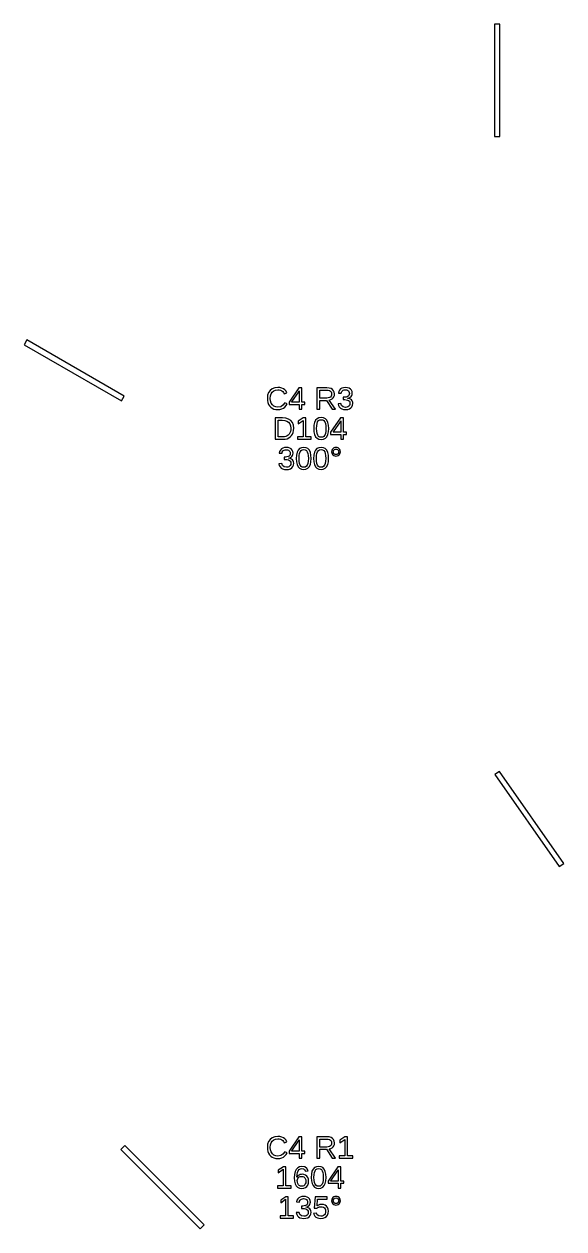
# Model space of a CAD drawing. Extents: x 195 to 2890, y 70 to 1529.
# Drawn here: x 497.6 to 641.8, y 78.3 to 400 of the extents above; entities that cross this region are included whole.
import ezdxf

# ---------------------------------------------------------------- set-up
doc = ezdxf.new("R2010")
doc.units = 0
doc.layers.get('0').update_dxf_attribs({"linetype": 'CONTINUOUS'})

msp = doc.modelspace()

# ---------------------------------------------------------------- linework, layer by layer
for points in [[(624.75, 400), (623.25, 400), (623.25, 370), (624.75, 370)], [(524.375, 300.65), (498.394, 315.65), (497.644, 314.35), (523.625, 299.35)], [(565.949, 297.093), (566.445, 297.222), (566.895, 297.437), (567.291, 297.734), (567.622, 298.109), (567.89, 298.564), (567.255, 298.881), (566.785, 298.219), (566.181, 297.821), (565.445, 297.689), (564.861, 297.76), (564.364, 297.974), (563.953, 298.33), (563.647, 298.803), (563.463, 299.368), (563.402, 300.024), (563.461, 300.685), (563.637, 301.244), (563.931, 301.703), (564.331, 302.043), (564.824, 302.247), (565.412, 302.315), (565.798, 302.286), (566.147, 302.198), (566.46, 302.051), (566.727, 301.848), (566.941, 301.593), (567.101, 301.286), (567.837, 301.53), (567.608, 301.961), (567.307, 302.315), (566.934, 302.592), (566.491, 302.791), (565.981, 302.91), (565.404, 302.95), (564.594, 302.863), (563.91, 302.604), (563.353, 302.173), (562.942, 301.589), (562.695, 300.873), (562.613, 300.024), (562.65, 299.441), (562.76, 298.913), (562.944, 298.44), (563.199, 298.028), (563.52, 297.685), (563.909, 297.41), (564.357, 297.21), (564.856, 297.09), (565.408, 297.05)], [(571.792, 298.429), (572.598, 298.429), (572.598, 299.007), (571.792, 299.007), (571.792, 302.864), (571.023, 302.864), (568.399, 298.999), (568.399, 298.429), (571.101, 298.429), (571.101, 297.132), (571.792, 297.132)], [(576.618, 299.512), (578.404, 299.512), (579.894, 297.132), (580.789, 297.132), (579.161, 299.601), (579.567, 299.713), (579.909, 299.896), (580.189, 300.151), (580.395, 300.463), (580.52, 300.821), (580.561, 301.225), (580.502, 301.702), (580.327, 302.104), (580.034, 302.431), (579.634, 302.672), (579.135, 302.816), (578.539, 302.864), (575.841, 302.864), (575.841, 297.132), (576.618, 297.132)], [(584.075, 297.099), (584.555, 297.244), (584.939, 297.486), (585.22, 297.816), (585.388, 298.225), (585.444, 298.714), (585.404, 299.06), (585.285, 299.363), (585.086, 299.626), (584.815, 299.835), (584.482, 299.978), (584.085, 300.057), (584.085, 300.073), (584.444, 300.179), (584.742, 300.335), (584.978, 300.539), (585.149, 300.791), (585.251, 301.089), (585.285, 301.432), (585.232, 301.875), (585.073, 302.247), (584.807, 302.549), (584.446, 302.772), (583.999, 302.905), (583.466, 302.95), (582.972, 302.906), (582.541, 302.774), (582.175, 302.555), (581.886, 302.258), (581.692, 301.892), (581.591, 301.457), (582.327, 301.4), (582.388, 301.678), (582.503, 301.911), (582.675, 302.099), (582.895, 302.237), (583.156, 302.32), (583.458, 302.348), (583.784, 302.318), (584.052, 302.229), (584.262, 302.081), (584.412, 301.882), (584.502, 301.64), (584.532, 301.355), (584.496, 301.068), (584.385, 300.826), (584.201, 300.629), (583.95, 300.483), (583.638, 300.395), (583.267, 300.366), (582.868, 300.366), (582.868, 299.731), (583.283, 299.731), (583.701, 299.702), (584.047, 299.615), (584.323, 299.469), (584.523, 299.271), (584.643, 299.028), (584.683, 298.739), (584.648, 298.41), (584.543, 298.14), (584.368, 297.929), (584.131, 297.778), (583.841, 297.687), (583.499, 297.656), (582.87, 297.769), (582.454, 298.108), (582.25, 298.674), (581.493, 298.604), (581.605, 298.134), (581.81, 297.746), (582.109, 297.443), (582.494, 297.225), (582.958, 297.094), (583.499, 297.05)], [(569.074, 299.007), (569.14, 299.089), (569.359, 299.39), (570.828, 301.554), (570.869, 301.618), (570.922, 301.708), (570.987, 301.823), (571.046, 301.932), (571.084, 302.004), (571.101, 302.038), (571.101, 299.007)], [(576.618, 300.126), (576.618, 302.242), (578.461, 302.242), (578.854, 302.213), (579.18, 302.125), (579.44, 301.979), (579.629, 301.778), (579.742, 301.524), (579.78, 301.217), (579.742, 300.898), (579.631, 300.63), (579.444, 300.413), (579.189, 300.254), (578.873, 300.158), (578.494, 300.126)], [(567.399, 289.171), (567.887, 289.289), (568.332, 289.485), (568.723, 289.756), (569.05, 290.096), (569.312, 290.505), (569.504, 290.973), (569.62, 291.49), (569.658, 292.057), (569.57, 292.886), (569.306, 293.579), (568.867, 294.134), (568.265, 294.54), (567.516, 294.783), (566.619, 294.864), (564.723, 294.864), (564.723, 289.132), (566.867, 289.132)], [(565.5, 289.754), (565.5, 294.242), (566.602, 294.242), (567.282, 294.18), (567.846, 293.993), (568.293, 293.682), (568.617, 293.253), (568.812, 292.711), (568.877, 292.057), (568.848, 291.606), (568.763, 291.196), (568.621, 290.828), (568.425, 290.508), (568.18, 290.242), (567.886, 290.031), (567.55, 289.877), (567.181, 289.785), (566.777, 289.754)], [(574.285, 289.754), (572.889, 289.754), (572.889, 294.864), (572.214, 294.864), (570.859, 293.933), (570.859, 293.241), (572.153, 294.165), (572.153, 289.754), (570.692, 289.754), (570.692, 289.132), (574.285, 289.132)], [(577.604, 289.134), (578.103, 289.387), (578.494, 289.807), (578.775, 290.387), (578.944, 291.118), (579.001, 292), (578.947, 292.894), (578.786, 293.629), (578.518, 294.205), (578.138, 294.619), (577.64, 294.867), (577.023, 294.95), (576.391, 294.868), (575.883, 294.623), (575.499, 294.213), (575.232, 293.64), (575.071, 292.902), (575.017, 292), (575.072, 291.114), (575.238, 290.382), (575.514, 289.803), (575.899, 289.385), (576.394, 289.134), (576.999, 289.05)], [(576.612, 289.711), (576.295, 289.9), (576.057, 290.214), (575.891, 290.664), (575.791, 291.259), (575.758, 292), (575.791, 292.759), (575.889, 293.362), (576.053, 293.806), (576.292, 294.112), (576.615, 294.295), (577.023, 294.356), (577.421, 294.294), (577.737, 294.108), (577.969, 293.798), (578.128, 293.351), (578.224, 292.751), (578.256, 292), (578.223, 291.271), (578.122, 290.68), (577.955, 290.226), (577.716, 289.905), (577.4, 289.712), (577.007, 289.648)], [(582.911, 290.429), (583.717, 290.429), (583.717, 291.007), (582.911, 291.007), (582.911, 294.864), (582.142, 294.864), (579.518, 290.999), (579.518, 290.429), (582.219, 290.429), (582.219, 289.132), (582.911, 289.132)], [(580.193, 291.007), (580.258, 291.089), (580.478, 291.39), (581.947, 293.554), (581.988, 293.618), (582.041, 293.708), (582.105, 293.823), (582.165, 293.932), (582.203, 294.004), (582.219, 294.038), (582.219, 291.007)], [(568.281, 281.099), (568.761, 281.244), (569.145, 281.486), (569.426, 281.816), (569.594, 282.225), (569.65, 282.714), (569.61, 283.06), (569.491, 283.363), (569.292, 283.626), (569.022, 283.835), (568.688, 283.978), (568.291, 284.057), (568.291, 284.073), (568.651, 284.179), (568.948, 284.335), (569.184, 284.539), (569.355, 284.791), (569.457, 285.089), (569.491, 285.432), (569.438, 285.875), (569.279, 286.247), (569.013, 286.549), (568.652, 286.772), (568.205, 286.905), (567.673, 286.95), (567.178, 286.906), (566.748, 286.774), (566.381, 286.555), (566.093, 286.258), (565.898, 285.892), (565.797, 285.457), (566.533, 285.4), (566.594, 285.678), (566.71, 285.911), (566.881, 286.099), (567.101, 286.237), (567.362, 286.32), (567.664, 286.348), (567.991, 286.318), (568.258, 286.229), (568.468, 286.081), (568.618, 285.882), (568.709, 285.64), (568.739, 285.355), (568.702, 285.068), (568.591, 284.826), (568.407, 284.629), (568.156, 284.483), (567.845, 284.395), (567.473, 284.366), (567.074, 284.366), (567.074, 283.731), (567.489, 283.731), (567.907, 283.702), (568.254, 283.615), (568.529, 283.469), (568.729, 283.271), (568.849, 283.028), (568.889, 282.739), (568.854, 282.41), (568.749, 282.14), (568.574, 281.929), (568.337, 281.778), (568.048, 281.687), (567.705, 281.656), (567.076, 281.769), (566.66, 282.108), (566.456, 282.674), (565.699, 282.604), (565.811, 282.134), (566.017, 281.746), (566.316, 281.443), (566.701, 281.225), (567.164, 281.094), (567.705, 281.05)], [(572.929, 281.134), (573.427, 281.387), (573.819, 281.807), (574.1, 282.387), (574.269, 283.118), (574.325, 284), (574.272, 284.894), (574.111, 285.629), (573.843, 286.205), (573.463, 286.619), (572.964, 286.867), (572.348, 286.95), (571.716, 286.868), (571.208, 286.623), (570.824, 286.213), (570.556, 285.64), (570.396, 284.902), (570.342, 284), (570.397, 283.114), (570.563, 282.382), (570.838, 281.803), (571.224, 281.385), (571.719, 281.134), (572.323, 281.05)], [(571.937, 281.711), (571.62, 281.9), (571.382, 282.214), (571.215, 282.664), (571.116, 283.259), (571.082, 284), (571.115, 284.759), (571.214, 285.362), (571.377, 285.806), (571.616, 286.112), (571.94, 286.295), (572.348, 286.356), (572.746, 286.294), (573.061, 286.108), (573.294, 285.798), (573.453, 285.351), (573.549, 284.751), (573.581, 284), (573.547, 283.271), (573.447, 282.68), (573.28, 282.226), (573.04, 281.905), (572.724, 281.712), (572.332, 281.648)], [(577.564, 281.134), (578.062, 281.387), (578.453, 281.807), (578.735, 282.387), (578.904, 283.118), (578.96, 284), (578.906, 284.894), (578.746, 285.629), (578.478, 286.205), (578.097, 286.619), (577.599, 286.867), (576.982, 286.95), (576.35, 286.868), (575.842, 286.623), (575.459, 286.213), (575.191, 285.64), (575.03, 284.902), (574.977, 284), (575.032, 283.114), (575.197, 282.382), (575.473, 281.803), (575.859, 281.385), (576.354, 281.134), (576.958, 281.05)], [(576.571, 281.711), (576.255, 281.9), (576.016, 282.214), (575.85, 282.664), (575.75, 283.259), (575.717, 284), (575.75, 284.759), (575.848, 285.362), (576.012, 285.806), (576.251, 286.112), (576.574, 286.295), (576.982, 286.356), (577.38, 286.294), (577.696, 286.108), (577.928, 285.798), (578.088, 285.351), (578.183, 284.751), (578.215, 284), (578.182, 283.271), (578.081, 282.68), (577.914, 282.226), (577.675, 281.905), (577.359, 281.712), (576.966, 281.648)], [(581.255, 284.668), (581.529, 284.781), (581.774, 284.968), (581.965, 285.21), (582.079, 285.484), (582.117, 285.79), (582.08, 286.097), (581.966, 286.371), (581.778, 286.612), (581.535, 286.8), (581.259, 286.912), (580.95, 286.95), (580.641, 286.912), (580.365, 286.798), (580.122, 286.608), (579.933, 286.365), (579.82, 286.093), (579.782, 285.79), (579.82, 285.488), (579.935, 285.215), (580.126, 284.972), (580.37, 284.783), (580.645, 284.669), (580.95, 284.631)], [(580.761, 285.082), (580.591, 285.154), (580.439, 285.274), (580.32, 285.427), (580.249, 285.599), (580.226, 285.79), (580.249, 285.981), (580.319, 286.154), (580.435, 286.307), (580.585, 286.427), (580.757, 286.499), (580.95, 286.523), (581.143, 286.499), (581.314, 286.429), (581.464, 286.311), (581.581, 286.159), (581.651, 285.986), (581.674, 285.79), (581.65, 285.597), (581.58, 285.424), (581.462, 285.271), (581.311, 285.153), (581.14, 285.082), (580.95, 285.058)], [(641.822, 175.856), (624.614, 200.43), (623.386, 199.57), (640.593, 174.995)], [(545.744, 79.317), (524.53, 100.53), (523.47, 99.47), (544.683, 78.257)], [(565.949, 97.093), (566.445, 97.222), (566.895, 97.437), (567.291, 97.734), (567.622, 98.109), (567.89, 98.564), (567.255, 98.881), (566.785, 98.219), (566.181, 97.821), (565.445, 97.689), (564.861, 97.76), (564.364, 97.974), (563.953, 98.33), (563.647, 98.803), (563.463, 99.368), (563.402, 100.024), (563.461, 100.685), (563.637, 101.244), (563.931, 101.703), (564.331, 102.043), (564.824, 102.247), (565.412, 102.315), (565.798, 102.286), (566.147, 102.198), (566.46, 102.051), (566.727, 101.848), (566.941, 101.593), (567.101, 101.286), (567.837, 101.53), (567.608, 101.961), (567.307, 102.315), (566.934, 102.592), (566.491, 102.791), (565.981, 102.91), (565.404, 102.95), (564.594, 102.863), (563.91, 102.604), (563.353, 102.173), (562.942, 101.589), (562.695, 100.873), (562.613, 100.024), (562.65, 99.442), (562.76, 98.913), (562.944, 98.44), (563.199, 98.028), (563.52, 97.685), (563.909, 97.41), (564.357, 97.21), (564.856, 97.09), (565.408, 97.05)], [(571.792, 98.429), (572.598, 98.429), (572.598, 99.007), (571.792, 99.007), (571.792, 102.864), (571.023, 102.864), (568.399, 98.999), (568.399, 98.429), (571.101, 98.429), (571.101, 97.132), (571.792, 97.132)], [(569.074, 99.007), (569.14, 99.089), (569.359, 99.39), (570.828, 101.554), (570.869, 101.618), (570.922, 101.708), (570.987, 101.823), (571.046, 101.932), (571.084, 102.004), (571.101, 102.038), (571.101, 99.007)], [(576.618, 99.512), (578.404, 99.512), (579.894, 97.132), (580.789, 97.132), (579.161, 99.601), (579.567, 99.713), (579.909, 99.896), (580.189, 100.151), (580.395, 100.463), (580.52, 100.821), (580.561, 101.225), (580.502, 101.702), (580.327, 102.104), (580.034, 102.431), (579.634, 102.672), (579.135, 102.816), (578.539, 102.864), (575.841, 102.864), (575.841, 97.132), (576.618, 97.132)], [(576.618, 100.126), (576.618, 102.242), (578.461, 102.242), (578.854, 102.213), (579.18, 102.125), (579.44, 101.979), (579.629, 101.778), (579.742, 101.524), (579.78, 101.217), (579.742, 100.898), (579.631, 100.63), (579.444, 100.413), (579.189, 100.254), (578.873, 100.158), (578.494, 100.126)], [(585.403, 97.754), (584.008, 97.754), (584.008, 102.864), (583.332, 102.864), (581.977, 101.933), (581.977, 101.241), (583.271, 102.165), (583.271, 97.754), (581.81, 97.754), (581.81, 97.132), (585.403, 97.132)], [(568.958, 89.754), (567.563, 89.754), (567.563, 94.864), (566.887, 94.864), (565.532, 93.933), (565.532, 93.241), (566.826, 94.165), (566.826, 89.754), (565.366, 89.754), (565.366, 89.132), (568.958, 89.132)], [(572.318, 89.109), (572.771, 89.283), (573.141, 89.575), (573.415, 89.967), (573.579, 90.445), (573.634, 91.007), (573.582, 91.528), (573.426, 91.973), (573.168, 92.342), (572.821, 92.618), (572.401, 92.783), (571.908, 92.838), (571.608, 92.817), (571.332, 92.752), (571.078, 92.645), (570.855, 92.496), (570.668, 92.308), (570.517, 92.081), (570.555, 92.761), (570.67, 93.325), (570.861, 93.772), (571.121, 94.096), (571.445, 94.291), (571.831, 94.356), (572.26, 94.278), (572.574, 94.045), (572.775, 93.656), (573.475, 93.782), (573.143, 94.431), (572.598, 94.82), (571.839, 94.95), (571.233, 94.861), (570.727, 94.595), (570.322, 94.152), (570.025, 93.544), (569.848, 92.782), (569.789, 91.866), (569.846, 91.022), (570.016, 90.323), (570.301, 89.77), (570.694, 89.37), (571.187, 89.13), (571.782, 89.05)], [(576.913, 89.134), (577.411, 89.386), (577.802, 89.807), (578.084, 90.387), (578.252, 91.118), (578.309, 92), (578.255, 92.894), (578.094, 93.629), (577.827, 94.205), (577.446, 94.619), (576.948, 94.867), (576.331, 94.95), (575.699, 94.868), (575.191, 94.623), (574.808, 94.213), (574.54, 93.64), (574.379, 92.902), (574.326, 92), (574.381, 91.114), (574.546, 90.382), (574.822, 89.803), (575.208, 89.385), (575.703, 89.134), (576.307, 89.05)], [(575.92, 89.711), (575.604, 89.9), (575.365, 90.214), (575.199, 90.664), (575.099, 91.259), (575.066, 92), (575.099, 92.76), (575.197, 93.362), (575.361, 93.806), (575.6, 94.112), (575.923, 94.295), (576.331, 94.356), (576.729, 94.294), (577.045, 94.108), (577.277, 93.798), (577.437, 93.351), (577.532, 92.751), (577.564, 92), (577.531, 91.271), (577.43, 90.68), (577.263, 90.226), (577.024, 89.905), (576.708, 89.712), (576.315, 89.648)], [(582.219, 90.429), (583.025, 90.429), (583.025, 91.007), (582.219, 91.007), (582.219, 94.864), (581.45, 94.864), (578.826, 90.999), (578.826, 90.429), (581.527, 90.429), (581.527, 89.132), (582.219, 89.132)], [(579.501, 91.007), (579.566, 91.089), (579.786, 91.39), (581.255, 93.554), (581.296, 93.618), (581.349, 93.708), (581.414, 93.823), (581.473, 93.932), (581.511, 94.004), (581.527, 94.038), (581.527, 91.007)], [(571.437, 89.687), (571.157, 89.828), (570.918, 90.063), (570.736, 90.372), (570.627, 90.734), (570.59, 91.15), (570.625, 91.474), (570.73, 91.749), (570.905, 91.974), (571.138, 92.14), (571.414, 92.239), (571.733, 92.273), (572.07, 92.235), (572.354, 92.123), (572.584, 91.935), (572.753, 91.678), (572.855, 91.358), (572.889, 90.975), (572.856, 90.589), (572.755, 90.263), (572.588, 89.996), (572.362, 89.798), (572.085, 89.68), (571.758, 89.64)], [(572.916, 81.099), (573.396, 81.244), (573.78, 81.486), (574.06, 81.816), (574.228, 82.225), (574.285, 82.714), (574.245, 83.06), (574.125, 83.364), (573.926, 83.626), (573.656, 83.835), (573.323, 83.978), (572.926, 84.057), (572.926, 84.073), (573.285, 84.179), (573.583, 84.335), (573.819, 84.539), (573.989, 84.791), (574.092, 85.089), (574.126, 85.432), (574.073, 85.875), (573.913, 86.247), (573.648, 86.549), (573.286, 86.772), (572.839, 86.905), (572.307, 86.95), (571.813, 86.906), (571.382, 86.774), (571.015, 86.555), (570.727, 86.258), (570.533, 85.891), (570.431, 85.457), (571.168, 85.4), (571.228, 85.678), (571.344, 85.911), (571.516, 86.1), (571.736, 86.237), (571.997, 86.32), (572.299, 86.348), (572.625, 86.318), (572.893, 86.229), (573.103, 86.081), (573.253, 85.882), (573.343, 85.64), (573.373, 85.355), (573.336, 85.068), (573.226, 84.826), (573.042, 84.629), (572.79, 84.483), (572.479, 84.395), (572.108, 84.366), (571.709, 84.366), (571.709, 83.731), (572.124, 83.731), (572.542, 83.702), (572.888, 83.615), (573.164, 83.469), (573.364, 83.271), (573.484, 83.028), (573.524, 82.739), (573.489, 82.41), (573.384, 82.14), (573.208, 81.929), (572.972, 81.778), (572.682, 81.687), (572.34, 81.656), (571.711, 81.769), (571.295, 82.109), (571.091, 82.674), (570.334, 82.604), (570.446, 82.134), (570.651, 81.746), (570.95, 81.443), (571.335, 81.225), (571.798, 81.094), (572.34, 81.05)], [(581.255, 84.668), (581.529, 84.781), (581.774, 84.968), (581.965, 85.21), (582.079, 85.484), (582.117, 85.79), (582.08, 86.097), (581.966, 86.371), (581.778, 86.612), (581.535, 86.8), (581.259, 86.912), (580.95, 86.95), (580.641, 86.912), (580.365, 86.798), (580.122, 86.608), (579.933, 86.365), (579.82, 86.093), (579.782, 85.79), (579.82, 85.488), (579.935, 85.215), (580.126, 84.972), (580.37, 84.783), (580.645, 84.669), (580.95, 84.631)], [(569.609, 81.754), (568.214, 81.754), (568.214, 86.864), (567.538, 86.864), (566.183, 85.933), (566.183, 85.241), (567.477, 86.165), (567.477, 81.754), (566.017, 81.754), (566.017, 81.132), (569.609, 81.132)], [(577.492, 81.108), (577.991, 81.282), (578.396, 81.571), (578.696, 81.961), (578.876, 82.437), (578.935, 82.999), (578.88, 83.497), (578.712, 83.928), (578.433, 84.293), (578.06, 84.569), (577.61, 84.734), (577.084, 84.789), (576.638, 84.749), (576.243, 84.627), (575.9, 84.423), (576.01, 86.242), (578.602, 86.242), (578.602, 86.864), (575.343, 86.864), (575.151, 83.78), (575.868, 83.78), (576.038, 83.915), (576.209, 84.021), (576.38, 84.098), (576.556, 84.15), (576.74, 84.181), (576.934, 84.191), (577.287, 84.154), (577.589, 84.043), (577.839, 83.858), (578.025, 83.612), (578.137, 83.32), (578.175, 82.983), (578.138, 82.597), (578.026, 82.271), (577.841, 82.004), (577.59, 81.806), (577.282, 81.688), (576.917, 81.648), (576.358, 81.743), (575.961, 82.026), (575.725, 82.499), (574.985, 82.413), (575.112, 82.006), (575.319, 81.668), (575.607, 81.4), (575.97, 81.206), (576.401, 81.089), (576.901, 81.05)], [(580.761, 85.082), (580.591, 85.154), (580.439, 85.273), (580.32, 85.427), (580.249, 85.599), (580.226, 85.79), (580.249, 85.981), (580.319, 86.154), (580.435, 86.307), (580.585, 86.427), (580.757, 86.499), (580.95, 86.523), (581.143, 86.499), (581.314, 86.429), (581.464, 86.311), (581.581, 86.159), (581.651, 85.986), (581.674, 85.79), (581.65, 85.597), (581.58, 85.424), (581.462, 85.272), (581.311, 85.153), (581.14, 85.082), (580.95, 85.058)]]:
    msp.add_lwpolyline(points, close=True)

doc.saveas('drawing.dxf')
